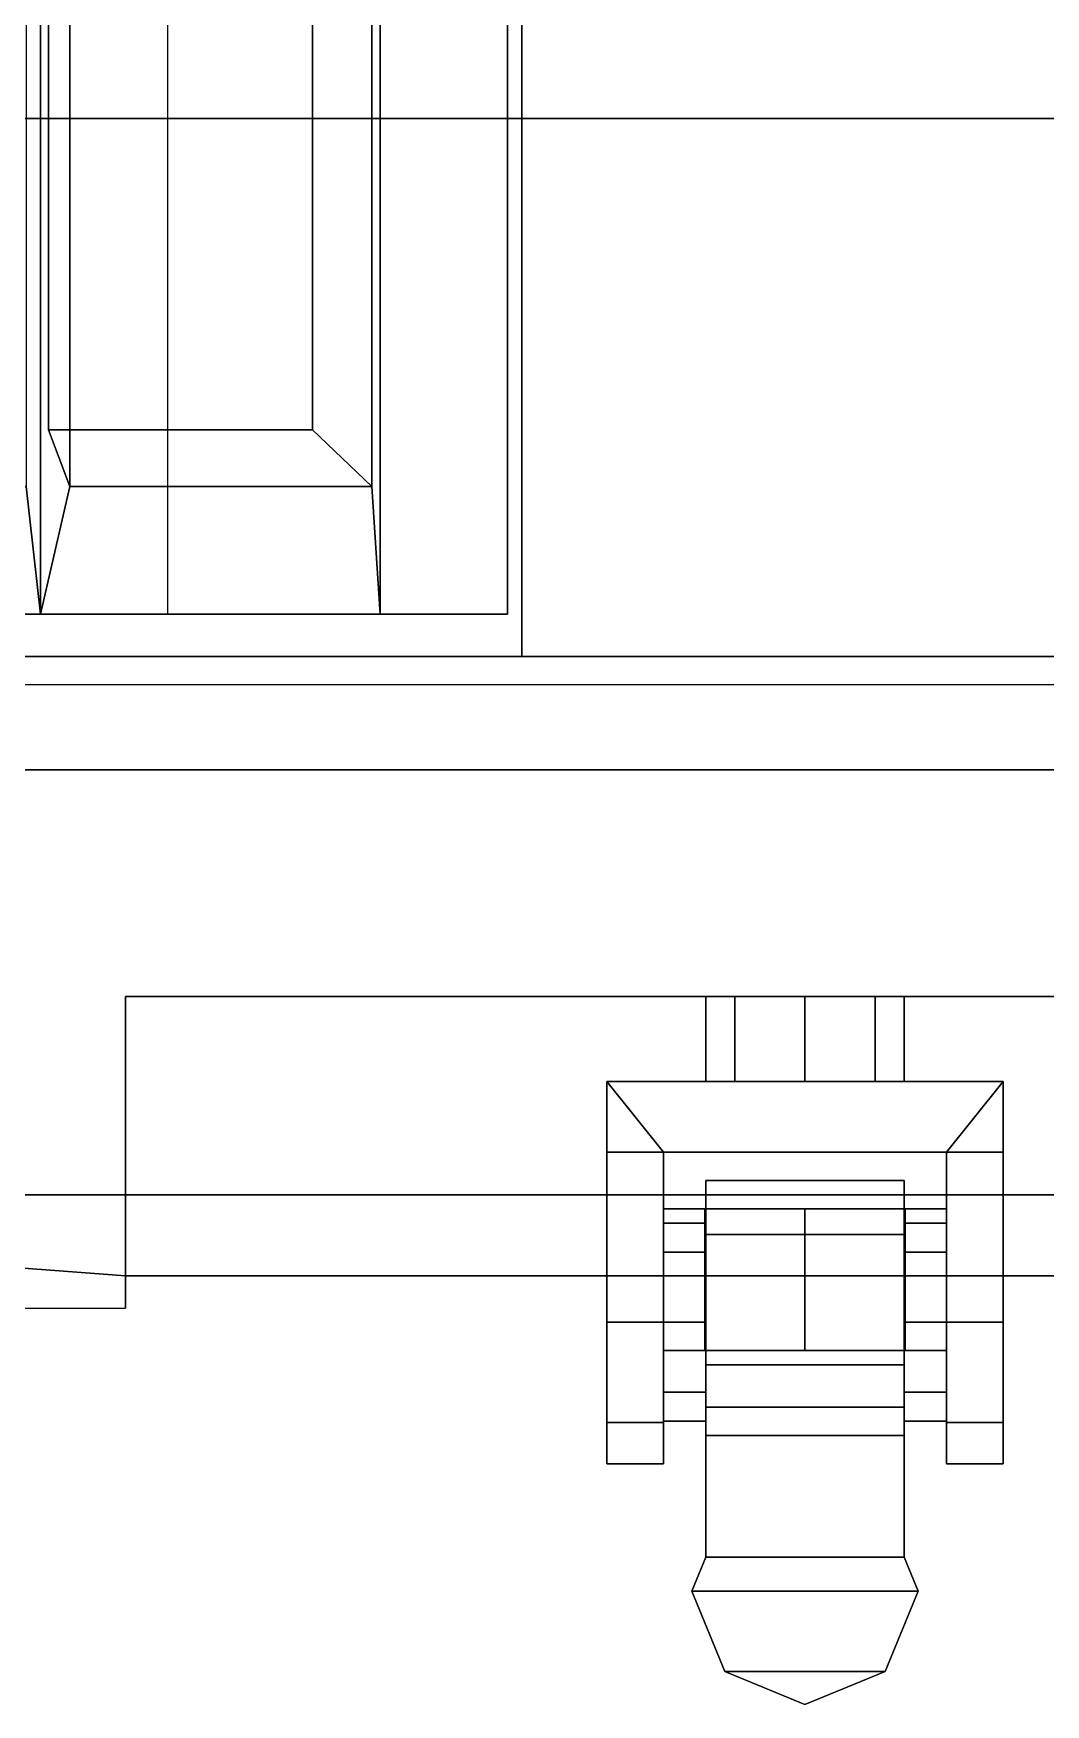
# Model space of a CAD drawing. Header units: millimetres. Extents: x -0.88 to 1, y -1.7 to 8.
# Drawn here: x -0.273 to 0.085, y -1.7 to -1.11 of the extents above; entities that cross this region are included whole.
import ezdxf

# ---------------------------------------------------------------- set-up
doc = ezdxf.new("R2010")
doc.units = ezdxf.units.MM
doc.layers.add('seats', color=3, linetype='Continuous')

msp = doc.modelspace()

# ---------------------------------------------------------------- linework, layer by layer
for points in [[(0.62, 1.3, 0.28), (0.62, -1.14, 0.28), (-0.62, -1.14, 0.28), (-0.62, 1.3, 0.28)], [(-0.1, -1.33, 1.31), (-0.1, 0.25, 1.31), (-0.62, 0.25, 0.85), (-0.62, -1.33, 0.85)], [(0.1, -1.33, 1.31), (0.1, 0.25, 1.31), (-0.1, 0.25, 1.31), (-0.1, -1.33, 1.31)], [(-0.62, -1.34, 0.47), (-0.62, -1.14, 0.28), (0.62, -1.14, 0.28), (0.62, -1.34, 0.47)], [(-0.77, -1.33, 1.12), (-0.1, -1.33, 1.31), (-0.62, -1.33, 0.85), (-0.88, -1.33, 0.85)], [(-0.66, -1.33, 1.4), (-0.66, -1.33, 1.4), (-0.1, -1.33, 1.31), (-0.77, -1.33, 1.12)], [(0.55, -1.33, 1.42), (0.66, -1.33, 1.4), (-0.66, -1.33, 1.4), (-0.55, -1.33, 1.42)], [(0.66, -1.33, 1.4), (0.1, -1.33, 1.31), (-0.1, -1.33, 1.31), (-0.66, -1.33, 1.4)], [(0.55, -1.37, 1.42), (0.55, -1.33, 1.42), (-0.55, -1.33, 1.42), (-0.55, -1.37, 1.42)], [(0.66, -1.52, 1.4), (0.55, -1.37, 1.42), (-0.55, -1.37, 1.42), (-0.66, -1.52, 1.4)], [(0.24, -1.45, 0.47), (0.24, -1.45, 0.655), (-0.24, -1.45, 0.655), (-0.24, -1.45, 0.47)], [(-0.24, -1.45, 0.47), (-0.24, -1.45, 0.655), (-0.24, -1.54862, 0.655), (-0.24, -1.56, 0.47)], [(0.24, -1.45, 0.655), (0.24, -1.54862, 0.655), (-0.24, -1.54862, 0.655), (-0.24, -1.45, 0.655)], [(-0.02475, -1.48, 0.54025), (-0.035, -1.48, 0.565), (-0.035, -1.45, 0.565), (-0.02475, -1.45, 0.54025)], [(-0.035, -1.48, 0.565), (-0.02475, -1.48, 0.58975), (-0.02475, -1.45, 0.58975), (-0.035, -1.45, 0.565)], [(0, -1.48, 0.53), (-0.02475, -1.48, 0.54025), (-0.02475, -1.45, 0.54025), (0, -1.45, 0.53)], [(-0.02475, -1.48, 0.58975), (0, -1.48, 0.6), (0, -1.45, 0.6), (-0.02475, -1.45, 0.58975)], [(0.02475, -1.48, 0.54025), (0, -1.48, 0.53), (0, -1.45, 0.53), (0.02475, -1.45, 0.54025)], [(0, -1.48, 0.6), (0.02475, -1.48, 0.58975), (0.02475, -1.45, 0.58975), (0, -1.45, 0.6)], [(0.035, -1.48, 0.565), (0.02475, -1.48, 0.54025), (0.02475, -1.45, 0.54025), (0.035, -1.45, 0.565)], [(0.02475, -1.48, 0.58975), (0.035, -1.48, 0.565), (0.035, -1.45, 0.565), (0.02475, -1.45, 0.58975)], [(-0.07, -1.48, 0.62), (-0.05, -1.505, 0.62), (0.05, -1.505, 0.62), (0.07, -1.48, 0.62)], [(-0.07, -1.48, 0.515), (-0.07, -1.48, 0.62), (0.07, -1.48, 0.62), (0.07, -1.48, 0.515)], [(-0.05, -1.505, 0.515), (-0.07, -1.48, 0.515), (0.07, -1.48, 0.515), (0.05, -1.505, 0.515)], [(-0.07, -1.48, 0.515), (-0.07, -1.565, 0.515), (-0.07, -1.565, 0.615), (-0.07, -1.505, 0.62)], [(-0.07, -1.565, 0.515), (-0.07, -1.48, 0.515), (-0.05, -1.505, 0.515), (-0.05, -1.565, 0.515)], [(-0.07, -1.48, 0.62), (-0.07, -1.505, 0.62), (-0.05, -1.505, 0.62), (-0.07, -1.48, 0.62)], [(-0.07, -1.48, 0.62), (-0.07, -1.48, 0.515), (-0.07, -1.505, 0.62), (-0.07, -1.48, 0.62)], [(0.05, -1.565, 0.515), (0.05, -1.505, 0.515), (0.07, -1.48, 0.515), (0.07, -1.565, 0.515)], [(0.07, -1.48, 0.62), (0.05, -1.505, 0.62), (0.07, -1.505, 0.62), (0.07, -1.48, 0.62)], [(0.07, -1.505, 0.62), (0.07, -1.565, 0.615), (0.07, -1.565, 0.515), (0.07, -1.48, 0.515)], [(0.07, -1.48, 0.62), (0.07, -1.505, 0.62), (0.07, -1.48, 0.515), (0.07, -1.48, 0.62)], [(-0.07, -1.505, 0.62), (-0.07, -1.565, 0.615), (-0.05, -1.565, 0.615), (-0.05, -1.505, 0.62)], [(-0.05, -1.505, 0.62), (-0.05, -1.565, 0.615), (-0.05, -1.565, 0.515), (-0.05, -1.505, 0.515)], [(-0.05, -1.505, 0.515), (0.05, -1.505, 0.515), (0.05, -1.505, 0.62), (-0.05, -1.505, 0.62)], [(0.05, -1.505, 0.62), (0.05, -1.565, 0.615), (0.07, -1.565, 0.615), (0.07, -1.505, 0.62)], [(0.05, -1.505, 0.515), (0.05, -1.565, 0.515), (0.05, -1.565, 0.615), (0.05, -1.505, 0.62)], [(-0.035, -1.515, 0.565), (-0.035, -1.53404, 0.61096), (0.035, -1.53404, 0.61096), (0.035, -1.515, 0.565)], [(-0.035, -1.53404, 0.51904), (-0.035, -1.515, 0.565), (0.035, -1.515, 0.565), (0.035, -1.53404, 0.51904)], [(-0.035, -1.53404, 0.61096), (-0.035, -1.515, 0.565), (-0.035, -1.605, 0.52), (-0.035, -1.595, 0.565)], [(-0.035, -1.515, 0.565), (-0.035, -1.53404, 0.51904), (-0.035, -1.58, 0.5), (-0.035, -1.605, 0.52)], [(0.035, -1.515, 0.565), (0.035, -1.53404, 0.61096), (0.035, -1.595, 0.565), (0.035, -1.605, 0.52)], [(0.035, -1.53404, 0.51904), (0.035, -1.515, 0.565), (0.035, -1.605, 0.52), (0.035, -1.58, 0.5)], [(0.77, -1.52, 1.12), (0.66, -1.52, 1.4), (-0.66, -1.52, 1.4), (-0.77, -1.52, 1.12)], [(0.24, -1.54862, 0.655), (0.62, -1.52, 1.12), (-0.62, -1.52, 1.12), (-0.24, -1.54862, 0.655)], [(-0.24, -1.56, 0.47), (-0.24, -1.54862, 0.655), (-0.62, -1.52, 1.12), (-0.62, -1.56, 0.47)], [(-0.03536, -1.525, 1.10536), (-0.05, -1.525, 1.07), (-0.05, -1.575, 1.07), (-0.03536, -1.575, 1.10536)], [(-0.05, -1.525, 1.07), (-0.03536, -1.525, 1.03464), (-0.03536, -1.575, 1.03464), (-0.05, -1.575, 1.07)], [(0, -1.525, 1.12), (-0.03536, -1.525, 1.10536), (-0.03536, -1.575, 1.10536), (0, -1.575, 1.12)], [(-0.03536, -1.525, 1.03464), (0, -1.525, 1.02), (0, -1.575, 1.02), (-0.03536, -1.575, 1.03464)], [(0.03536, -1.525, 1.10536), (0, -1.525, 1.12), (0, -1.575, 1.12), (0.03536, -1.575, 1.10536)], [(0, -1.525, 1.02), (0.03536, -1.525, 1.03464), (0.03536, -1.575, 1.03464), (0, -1.575, 1.02)], [(0.05, -1.525, 1.07), (0.03536, -1.525, 1.10536), (0.03536, -1.575, 1.10536), (0.05, -1.575, 1.07)], [(0.03536, -1.525, 1.03464), (0.05, -1.525, 1.07), (0.05, -1.575, 1.07), (0.03536, -1.575, 1.03464)], [(-0.05, -1.54025, 0.54025), (-0.05, -1.53, 0.565), (-0.035, -1.53, 0.565), (-0.035, -1.54025, 0.54025)], [(-0.05, -1.53, 0.565), (-0.05, -1.54025, 0.58975), (-0.035, -1.54025, 0.58975), (-0.035, -1.53, 0.565)], [(0.035, -1.53, 0.565), (0.035, -1.54025, 0.58975), (0.05, -1.54025, 0.58975), (0.05, -1.53, 0.565)], [(0.035, -1.54025, 0.54025), (0.035, -1.53, 0.565), (0.05, -1.53, 0.565), (0.05, -1.54025, 0.54025)], [(-0.035, -1.53404, 0.61096), (-0.035, -1.58, 0.63), (0.035, -1.58, 0.63), (0.035, -1.53404, 0.61096)], [(-0.035, -1.58, 0.5), (-0.035, -1.53404, 0.51904), (0.035, -1.53404, 0.51904), (0.035, -1.58, 0.5)], [(-0.035, -1.58, 0.63), (-0.035, -1.53404, 0.61096), (-0.035, -1.595, 0.565), (-0.035, -1.605, 0.61)], [(0.035, -1.53404, 0.61096), (0.035, -1.58, 0.63), (0.035, -1.605, 0.61), (0.035, -1.595, 0.565)], [(-0.05, -1.565, 0.53), (-0.05, -1.54025, 0.54025), (-0.035, -1.54025, 0.54025), (-0.035, -1.565, 0.53)], [(-0.05, -1.54025, 0.58975), (-0.05, -1.565, 0.6), (-0.035, -1.565, 0.6), (-0.035, -1.54025, 0.58975)], [(0.035, -1.54025, 0.58975), (0.035, -1.565, 0.6), (0.05, -1.565, 0.6), (0.05, -1.54025, 0.58975)], [(0.035, -1.565, 0.53), (0.035, -1.54025, 0.54025), (0.05, -1.54025, 0.54025), (0.05, -1.565, 0.53)], [(-0.07, -1.60036, 0.52964), (-0.07, -1.565, 0.515), (-0.05, -1.565, 0.515), (-0.05, -1.60036, 0.52964)], [(-0.07, -1.565, 0.615), (-0.07, -1.60036, 0.60036), (-0.05, -1.60036, 0.60036), (-0.05, -1.565, 0.615)], [(-0.07, -1.565, 0.515), (-0.07, -1.60036, 0.52964), (-0.07, -1.60036, 0.60036), (-0.07, -1.565, 0.615)], [(-0.05, -1.565, 0.615), (-0.05, -1.60036, 0.60036), (-0.05, -1.60036, 0.52964), (-0.05, -1.565, 0.515)], [(-0.05, -1.58975, 0.54025), (-0.05, -1.565, 0.53), (-0.035, -1.565, 0.53), (-0.035, -1.58975, 0.54025)], [(-0.05, -1.565, 0.6), (-0.05, -1.58975, 0.58975), (-0.035, -1.58975, 0.58975), (-0.035, -1.565, 0.6)], [(0.035, -1.565, 0.6), (0.035, -1.58975, 0.58975), (0.05, -1.58975, 0.58975), (0.05, -1.565, 0.6)], [(0.035, -1.58975, 0.54025), (0.035, -1.565, 0.53), (0.05, -1.565, 0.53), (0.05, -1.58975, 0.54025)], [(0.05, -1.565, 0.615), (0.05, -1.60036, 0.60036), (0.07, -1.60036, 0.60036), (0.07, -1.565, 0.615)], [(0.05, -1.60036, 0.52964), (0.05, -1.565, 0.515), (0.07, -1.565, 0.515), (0.07, -1.60036, 0.52964)], [(0.05, -1.565, 0.515), (0.05, -1.60036, 0.52964), (0.05, -1.60036, 0.60036), (0.05, -1.565, 0.615)], [(0.07, -1.565, 0.615), (0.07, -1.60036, 0.60036), (0.07, -1.60036, 0.52964), (0.07, -1.565, 0.515)], [(-0.03536, -1.575, 1.03464), (0.05, -1.575, 1.07), (0.03536, -1.575, 1.10536), (-0.05, -1.575, 1.07)], [(-0.05, -1.575, 1.07), (0.03536, -1.575, 1.10536), (0, -1.575, 1.12), (-0.03536, -1.575, 1.10536)], [(0, -1.575, 1.02), (0.03536, -1.575, 1.03464), (0.05, -1.575, 1.07), (-0.03536, -1.575, 1.03464)], [(-0.035, -1.58, 0.63), (-0.035, -1.64793, 0.63), (0.035, -1.64793, 0.63), (0.035, -1.58, 0.63)], [(-0.035, -1.64793, 0.63), (-0.035, -1.58, 0.63), (-0.035, -1.605, 0.61), (-0.035, -1.64793, 0.61)], [(-0.035, -1.58, 0.5), (-0.035, -1.64793, 0.5), (-0.035, -1.64793, 0.52), (-0.035, -1.605, 0.52)], [(0.035, -1.58, 0.5), (0.035, -1.64793, 0.5), (-0.035, -1.64793, 0.5), (-0.035, -1.58, 0.5)], [(0.035, -1.58, 0.63), (0.035, -1.64793, 0.63), (0.035, -1.64793, 0.61), (0.035, -1.605, 0.61)], [(0.035, -1.64793, 0.5), (0.035, -1.58, 0.5), (0.035, -1.605, 0.52), (0.035, -1.64793, 0.52)], [(-0.05, -1.6, 0.565), (-0.05, -1.58975, 0.54025), (-0.035, -1.58975, 0.54025), (-0.035, -1.6, 0.565)], [(-0.05, -1.58975, 0.58975), (-0.05, -1.6, 0.565), (-0.035, -1.6, 0.565), (-0.035, -1.58975, 0.58975)], [(0.035, -1.58975, 0.58975), (0.035, -1.6, 0.565), (0.05, -1.6, 0.565), (0.05, -1.58975, 0.58975)], [(0.035, -1.6, 0.565), (0.035, -1.58975, 0.54025), (0.05, -1.58975, 0.54025), (0.05, -1.6, 0.565)], [(0.035, -1.595, 0.565), (0.035, -1.605, 0.61), (-0.035, -1.605, 0.61), (-0.035, -1.595, 0.565)], [(0.035, -1.605, 0.52), (0.035, -1.595, 0.565), (-0.035, -1.595, 0.565), (-0.035, -1.605, 0.52)], [(-0.07, -1.615, 0.565), (-0.07, -1.60036, 0.52964), (-0.05, -1.60036, 0.52964), (-0.05, -1.615, 0.565)], [(-0.07, -1.60036, 0.60036), (-0.07, -1.615, 0.565), (-0.05, -1.615, 0.565), (-0.05, -1.60036, 0.60036)], [(-0.07, -1.60036, 0.52964), (-0.07, -1.615, 0.565), (-0.07, -1.615, 0.565), (-0.07, -1.60036, 0.60036)], [(-0.05, -1.60036, 0.60036), (-0.05, -1.615, 0.565), (-0.05, -1.615, 0.565), (-0.05, -1.60036, 0.52964)], [(0.05, -1.60036, 0.60036), (0.05, -1.615, 0.565), (0.07, -1.615, 0.565), (0.07, -1.60036, 0.60036)], [(0.05, -1.615, 0.565), (0.05, -1.60036, 0.52964), (0.07, -1.60036, 0.52964), (0.07, -1.615, 0.565)], [(0.05, -1.60036, 0.52964), (0.05, -1.615, 0.565), (0.05, -1.615, 0.565), (0.05, -1.60036, 0.60036)], [(0.07, -1.60036, 0.60036), (0.07, -1.615, 0.565), (0.07, -1.615, 0.565), (0.07, -1.60036, 0.52964)], [(0.035, -1.605, 0.61), (0.035, -1.64793, 0.61), (-0.035, -1.64793, 0.61), (-0.035, -1.605, 0.61)], [(-0.035, -1.605, 0.52), (-0.035, -1.64793, 0.52), (0.035, -1.64793, 0.52), (0.035, -1.605, 0.52)], [(-0.04, -1.66, 0.63), (-0.035, -1.64793, 0.63), (-0.035, -1.64793, 0.61), (-0.04, -1.66, 0.61)], [(-0.035, -1.64793, 0.63), (-0.04, -1.66, 0.63), (0.04, -1.66, 0.63), (0.035, -1.64793, 0.63)], [(0.035, -1.64793, 0.61), (0.04, -1.66, 0.61), (-0.04, -1.66, 0.61), (-0.035, -1.64793, 0.61)], [(-0.035, -1.64793, 0.5), (-0.04, -1.66, 0.5), (-0.04, -1.66, 0.52), (-0.035, -1.64793, 0.52)], [(-0.035, -1.64793, 0.52), (-0.04, -1.66, 0.52), (0.04, -1.66, 0.52), (0.035, -1.64793, 0.52)], [(0.035, -1.64793, 0.5), (0.04, -1.66, 0.5), (-0.04, -1.66, 0.5), (-0.035, -1.64793, 0.5)], [(0.035, -1.64793, 0.63), (0.04, -1.66, 0.63), (0.04, -1.66, 0.61), (0.035, -1.64793, 0.61)], [(0.04, -1.66, 0.5), (0.035, -1.64793, 0.5), (0.035, -1.64793, 0.52), (0.04, -1.66, 0.52)], [(-0.02828, -1.68828, 0.63), (-0.04, -1.66, 0.63), (-0.04, -1.66, 0.61), (-0.02828, -1.68828, 0.61)], [(-0.04, -1.66, 0.63), (-0.02828, -1.68828, 0.63), (0.02828, -1.68828, 0.63), (0.04, -1.66, 0.63)], [(0.04, -1.66, 0.61), (0.02828, -1.68828, 0.61), (-0.02828, -1.68828, 0.61), (-0.04, -1.66, 0.61)], [(-0.04, -1.66, 0.5), (-0.02828, -1.68828, 0.5), (-0.02828, -1.68828, 0.52), (-0.04, -1.66, 0.52)], [(-0.04, -1.66, 0.52), (-0.02828, -1.68828, 0.52), (0.02828, -1.68828, 0.52), (0.04, -1.66, 0.52)], [(0.04, -1.66, 0.5), (0.02828, -1.68828, 0.5), (-0.02828, -1.68828, 0.5), (-0.04, -1.66, 0.5)], [(0.04, -1.66, 0.63), (0.02828, -1.68828, 0.63), (0.02828, -1.68828, 0.61), (0.04, -1.66, 0.61)], [(0.02828, -1.68828, 0.5), (0.04, -1.66, 0.5), (0.04, -1.66, 0.52), (0.02828, -1.68828, 0.52)], [(0, -1.7, 0.63), (-0.02828, -1.68828, 0.63), (-0.02828, -1.68828, 0.61), (0, -1.7, 0.61)], [(-0.02828, -1.68828, 0.63), (0, -1.7, 0.63), (0, -1.7, 0.63), (0.02828, -1.68828, 0.63)], [(0.02828, -1.68828, 0.61), (0, -1.7, 0.61), (0, -1.7, 0.61), (-0.02828, -1.68828, 0.61)], [(-0.02828, -1.68828, 0.5), (0, -1.7, 0.5), (0, -1.7, 0.52), (-0.02828, -1.68828, 0.52)], [(-0.02828, -1.68828, 0.52), (0, -1.7, 0.52), (0, -1.7, 0.52), (0.02828, -1.68828, 0.52)], [(0.02828, -1.68828, 0.5), (0, -1.7, 0.5), (0, -1.7, 0.5), (-0.02828, -1.68828, 0.5)], [(0.02828, -1.68828, 0.63), (0, -1.7, 0.63), (0, -1.7, 0.61), (0.02828, -1.68828, 0.61)], [(0, -1.7, 0.5), (0.02828, -1.68828, 0.5), (0.02828, -1.68828, 0.52), (0, -1.7, 0.52)]]:
    msp.add_3dface(points)
at = {"layer": 'seats'}
for points in [[(-0.27, -1.315, 1.205), (-0.27, 0.235, 1.205), (-0.275, 0.2, 1.205), (-0.275, -1.27, 1.205)], [(-0.25963, -1.27, 1.24), (-0.25963, 0.2, 1.24), (-0.27, 0.235, 1.205), (-0.27, -1.315, 1.205)], [(-0.225, -1.315, 1.205), (-0.225, 0.235, 1.205), (-0.105, 0.235, 1.61), (-0.105, -1.315, 1.61)], [(-0.15, 0.235, 1.61), (-0.15296, 0.2, 1.6), (-0.15296, -1.27, 1.6), (-0.15, -1.315, 1.61)], [(-0.105, 0.235, 1.61), (-0.15, 0.235, 1.61), (-0.15, -1.315, 1.61), (-0.105, -1.315, 1.61)], [(-0.25963, -1.27, 1.24), (-0.26722, -1.25, 1.265), (-0.26722, -0.8, 1.265), (-0.25963, -0.78, 1.24)], [(-0.15296, -0.78, 1.6), (-0.17389, -0.8, 1.58), (-0.17389, -1.25, 1.58), (-0.15296, -1.27, 1.6)], [(-0.26722, -1.25, 1.265), (-0.17389, -1.25, 1.58), (-0.17389, -0.8, 1.58), (-0.26722, -0.8, 1.265)], [(-0.15296, -1.27, 1.6), (-0.17389, -1.25, 1.58), (-0.26722, -1.25, 1.265), (-0.25963, -1.27, 1.24)], [(-0.625, -1.27, 1.205), (-0.625, -1.315, 1.205), (-0.27, -1.315, 1.205), (-0.275, -1.27, 1.205)], [(-0.15, -1.315, 1.61), (-0.15296, -1.27, 1.6), (-0.25963, -1.27, 1.24), (-0.27, -1.315, 1.205)], [(-0.625, -1.315, 1.205), (-0.625, -1.315, 1.16), (-0.27, -1.315, 1.16), (-0.27, -1.315, 1.205)], [(-0.105, -1.315, 1.61), (-0.15, -1.315, 1.61), (-0.27, -1.315, 1.205), (-0.225, -1.315, 1.205)]]:
    msp.add_3dface(points, dxfattribs=at)

doc.saveas('drawing.dxf')
